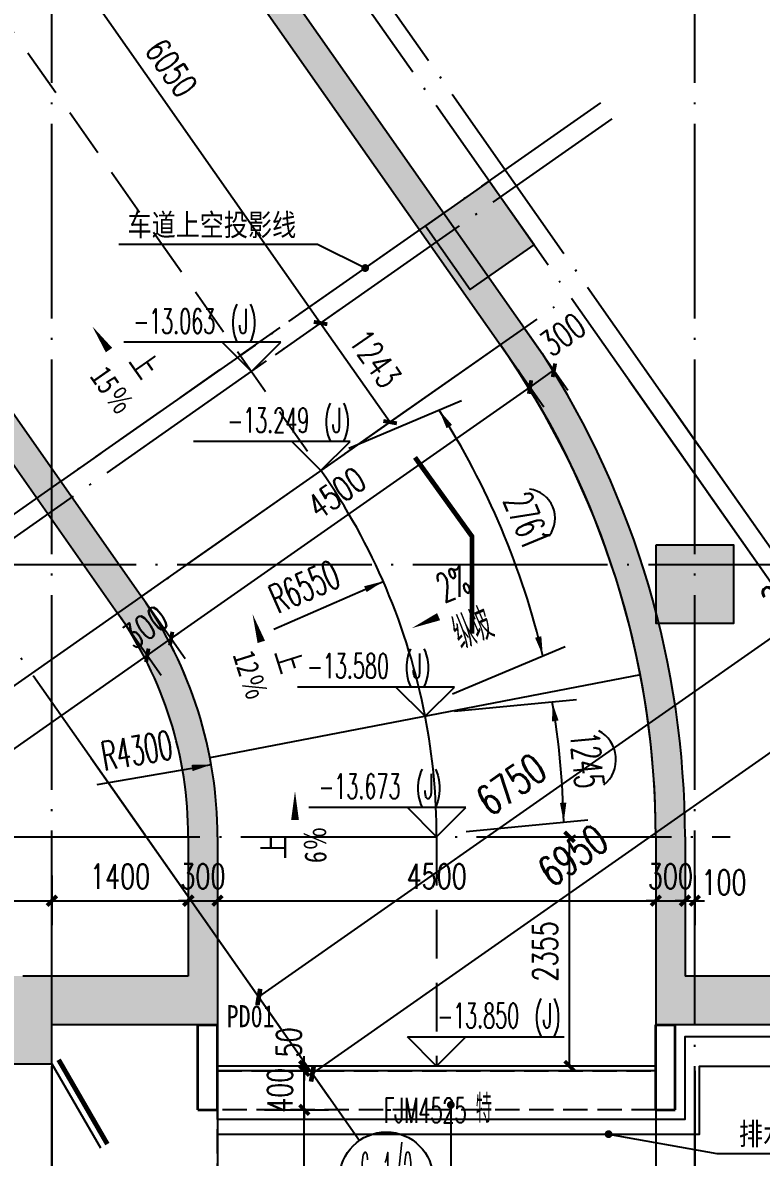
# Model space of a CAD drawing. Header units: millimetres. Extents: x 434053 to 1059003, y -2417481 to 936527.
# Drawn here: x 546060 to 553643, y -2037860 to -2026206 of the extents above; entities that cross this region are included whole.
import ezdxf
from ezdxf.enums import TextEntityAlignment as Align

# ---------------------------------------------------------------- set-up
doc = ezdxf.new("R2010")
doc.units = ezdxf.units.MM
doc.header["$LTSCALE"] = 1000
doc.header["$MEASUREMENT"] = 0
for name, pattern in [('__DASH', [0.35, 0.25, -0.1]), ('ACAD_ISO02W100', [15, 12, -3]), ('DASH', [0.35, 0.25, -0.1]), ('DASHED2', [0.375, 0.25, -0.125]), ('DOTE', [2.42, 2, -0.2, 0.02, -0.2])]:
    doc.linetypes.add(name, pattern=pattern)
doc.layers.get('Defpoints').update_dxf_attribs({"color": 6})
for name, color, linetype in [('A-ANNO-DIMS', 3, 'Continuous'), ('A-ANNO-ELEV', 3, 'Continuous'), ('A-ANNO-LEAD', 3, 'Continuous'), ('A-ANNO-SYMB', 3, 'Continuous'), ('A-AXIS', 16, 'DOTE'), ('A-AXIS-DIMS', 3, 'Continuous'), ('A-AXIS-TEXT', 7, 'Continuous'), ('A-COLS', 6, 'Continuous'), ('A-FLOR-STRS', 2, 'Continuous'), ('A_WALL(防火墙)', 151, 'Continuous'), ('AXIS', 3, 'Continuous'), ('AXIS_TEXT', 7, 'Continuous'), ('DIM_SYMB', 3, 'Continuous'), ('DOTE', 16, 'DOTE'), ('PUB_DIM', 83, 'Continuous'), ('PUB_HATCH', 8, 'Continuous'), ('PUB_TEXT', 7, 'Continuous'), ('WINDOW_TEXT', 7, 'Continuous'), ('人防墙', 6, 'Continuous'), ('人防门', 60, 'Continuous'), ('投影线', 6, 'ACAD_ISO02W100'), ('水沟+分水线', 133, 'Continuous'), ('车道中心线', 6, 'Continuous'), ('防火卷帘', 141, 'Continuous')]:
    doc.layers.add(name, color=color, linetype=linetype)
doc.layers.add('A-ANNO-TEXT', color=7, linetype='Continuous', lineweight=25)
doc.layers.add('A-WALL', color=5, linetype='Continuous', lineweight=35)
doc.styles.add('_TCH_AXIS', font='COMPLEX', dxfattribs={"bigfont": 'GBCBIG'})
doc.styles.add('_TCH_DIM', font='SIMPLEX.shx', dxfattribs={"width": 0.8, "height": 3, "bigfont": 'GBCBIG.shx'})
doc.styles.add('_TCH_DIM_T3', font='SIMPLEX', dxfattribs={"width": 0.705882, "bigfont": 'GBCBIG'})
doc.styles.add('_TCH_WINDOW', font='SIMPLEX.shx', dxfattribs={"width": 0.8, "height": 3.5, "bigfont": 'GBCBIG.shx'})
doc.styles.add('COMPLEX', font='COMPLEX')
doc.styles.add('TITXV', font='', dxfattribs={"width": 0.8})
doc.styles.add('宋体', font='', dxfattribs={"width": 0.8})
doc.styles.get('TITXV').set_extended_font_data('SimSun')
doc.styles.get('宋体').set_extended_font_data('SimSun')
doc.dimstyles.new('_TCH_ARCH&&100', dxfattribs={"dimtxt": 255, "dimasz": 100, "dimexe": 250, "dimexo": 300, "dimgap": 122.5, "dimtad": 1, "dimdec": 0, "dimzin": 0, "dimdsep": 46, "dimtxsty": '_TCH_DIM_T3', "dimblk": 'ARCHTICK', "dimcen": 0.09, "dimclrt": 7, "dimazin": 2, "dimtfac": 1, "dimtdec": 0, "dimtix": 1, "dimtmove": 2, "dimatfit": 3, "dimfxl": 1, "dimtolj": 1, "dimtzin": 0, "dimarcsym": 0})
doc.dimstyles.new('_TCH_ARCH&&120', dxfattribs={"dimtxt": 306, "dimasz": 120, "dimexe": 300, "dimexo": 360, "dimgap": 147, "dimtad": 1, "dimdec": 0, "dimzin": 0, "dimdsep": 46, "dimtxsty": '_TCH_DIM_T3', "dimblk": 'ARCHTICK', "dimcen": 0.09, "dimclrt": 7, "dimazin": 2, "dimtfac": 1, "dimtdec": 0, "dimtix": 1, "dimtmove": 2, "dimatfit": 3, "dimfxl": 1, "dimtolj": 1, "dimtzin": 0, "dimarcsym": 0})

# ---------------------------------------------------------------- blocks, each defined once
blk = doc.blocks.new('adagagfdhdagdgfasdgagasdgdfgdsfh$DorLib2D$00000202')
at = {"color": 0}
for p, q in [((-0.5, 0.25), (0.366, 0.75)), ((-0.54, -0.319), (0.326, -0.819)), ((-0.5, -0.25), (0.366, -0.75))]:
    blk.add_line(p, q, dxfattribs=at)
at = {"color": 0, "const_width": 0.05}
blk.add_lwpolyline([(-0.54, 0.319), (0.326, 0.819)], dxfattribs=at)
blk = doc.blocks.new('adagagfdhfgdfgfdg')
at = {"layer": 'PUB_HATCH'}
for points in [[(17850, 44439), (22086, 38399), (22335, 38567), (18096, 44611)], [(13920, 41683), (17975, 35902), (18220, 36074), (14166, 41855)], [(23500, 33605), (23800, 33605, 0.144034), (22335, 38567), (22086, 38399, -0.143866)], [(18700, 33605), (19000, 33605, 0.154098), (18220, 36074), (17975, 35902, -0.1541)], [(19000, 33605), (18700, 33605), (18700, 32174), (19000, 31674)], [(23800, 33605), (23500, 33605), (23500, 31674), (23800, 32174)], [(17033, 31841), (17000, 32174), (10200, 32174), (10200, 31674), (16800, 31674)], [(19000, 31674), (18700, 32174), (17000, 32174), (17033, 31841), (17300, 31674)], [(37324, 31674), (37368, 32174), (23800, 32174), (23500, 31674)], [(16800, 31674), (16800, 31274), (17300, 31274), (17300, 31674), (17033, 31841)]]:
    blk.add_hatch(color=256, dxfattribs=at).paths.add_polyline_path(points)
at = {"layer": '人防墙'}
for p, q in [((18096, 44611), (22335, 38567)), ((17850, 44439), (22086, 38399)), ((14166, 41855), (18220, 36074)), ((13920, 41683), (17975, 35902)), ((18700, 33605), (18700, 32174)), ((19000, 33605), (19000, 31674)), ((23500, 33605), (23500, 31674)), ((23800, 33605), (23800, 32174)), ((18700, 32174), (17000, 32174)), ((37368, 32174), (23800, 32174)), ((17300, 31274), (17300, 31674)), ((19000, 31674), (17300, 31674)), ((37324, 31674), (23500, 31674)), ((16800, 31274), (17300, 31274))]:
    blk.add_line(p, q, dxfattribs=at)
for centre, radius, start, end in [((14635, 33596), 9165, 0.0576, 32.8423), ((14635, 33596), 8865, 0.0585, 32.8054), ((14700, 33605), 4300, 0.0001, 35.0412), ((14700, 33605), 4000, 359.9999, 35.0412)]:
    blk.add_arc(centre, radius, start, end, dxfattribs=at)
at = {"layer": '人防门'}
blk.add_line((17300, 31274), (17300, 30274), dxfattribs=at)
at = {"layer": '人防门', "xscale": 1000, "yscale": 1000, "zscale": 500, "rotation": 269.9998371498322}
blk.add_blockref('adagagfdhdagdgfasdgagasdgdfgdsfh$DorLib2D$00000202', (17050, 30774), dxfattribs=at)
blk = doc.blocks.new('_AXISO')
blk.add_circle((0, 0), 0.5)
at = {"layer": 'AXIS_TEXT', "style": 'COMPLEX', "width": 1.041667}
blk.add_attdef('A', text='', height=0.56, dxfattribs=at).set_placement((-0.25, -0.28), (0.25, -0.28), align=Align.FIT)
blk = doc.blocks.new('_ArchTick')
at = {"color": 0, "linetype": 'ByBlock', "const_width": 0.4}
blk.add_lwpolyline([(-0.5, -0.5), (0.5, 0.5)], dxfattribs=at)
blk = doc.blocks.new('*D2546')
at = {"layer": 'A-AXIS-DIMS', "color": 0, "lineweight": -2, "transparency": 16777216}
for p, q in [((9738, -1782), (11977, -4975)), ((6115, -8719), (11805, -4729)), ((4048, -5772), (6287, -8965))]:
    blk.add_line(p, q, dxfattribs=at)
at = {"layer": 'Defpoints', "color": 0, "transparency": 16777216}
for p in [(9531, -1487), (11805, -4729), (3841, -5477)]:
    blk.add_point(p, dxfattribs=at)
at = {"layer": 'A-AXIS-DIMS', "color": 0, "lineweight": -2, "transparency": 16777216, "xscale": 120, "yscale": 120, "zscale": 120}
for p, rotation in [((11805, -4729), 35.04124824301846), ((6115, -8719), 215.0412482430185)]:
    blk.add_blockref('_ArchTick', p, dxfattribs=dict(at, rotation=rotation))
at = {"layer": 'A-AXIS-DIMS', "color": 7, "transparency": 16777216, "insert": (8788, -6479), "char_height": 306, "attachment_point": 5, "rotation": 35.0412, "style": '_TCH_DIM_T3'}
blk.add_mtext('\\A1;6950', dxfattribs=at)
blk = doc.blocks.new('*D2547')
at = {"layer": 'A-AXIS-DIMS', "color": 0, "lineweight": -2, "transparency": 16777216}
for p, q in [((9738, -1782), (11426, -4189)), ((9574, -1896), (11262, -4303)), ((11090, -4058), (11254, -3943)), ((11254, -3943), (11352, -3874)), ((11090, -4058), (10992, -4127))]:
    blk.add_line(p, q, dxfattribs=at)
at = {"layer": 'Defpoints', "color": 0, "transparency": 16777216}
for p in [(9531, -1487), (9368, -1602), (11254, -3943)]:
    blk.add_point(p, dxfattribs=at)
at = {"layer": 'A-AXIS-DIMS', "color": 0, "lineweight": -2, "transparency": 16777216, "xscale": 120, "yscale": 120, "zscale": 120}
for p, rotation in [((11254, -3943), 215.0412482430185), ((11090, -4058), 35.04124824301852)]:
    blk.add_blockref('_ArchTick', p, dxfattribs=dict(at, rotation=rotation))
at = {"layer": 'A-AXIS-DIMS', "color": 7, "transparency": 16777216, "insert": (11000, -3755), "char_height": 306, "attachment_point": 5, "rotation": 35.0412, "style": '_TCH_DIM_T3'}
blk.add_mtext('\\A1;200', dxfattribs=at)
blk = doc.blocks.new('*D2548')
at = {"layer": 'A-AXIS-DIMS', "color": 0, "lineweight": -2, "transparency": 16777216}
for p, q in [((9574, -1896), (11262, -4303)), ((5564, -7933), (11090, -4058)), ((4048, -5772), (5736, -8179))]:
    blk.add_line(p, q, dxfattribs=at)
at = {"layer": 'Defpoints', "color": 0, "transparency": 16777216}
for p in [(9368, -1602), (11090, -4058), (3841, -5477)]:
    blk.add_point(p, dxfattribs=at)
at = {"layer": 'A-AXIS-DIMS', "color": 0, "lineweight": -2, "transparency": 16777216, "xscale": 120, "yscale": 120, "zscale": 120}
for p, rotation in [((11090, -4058), 35.04124824301844), ((5564, -7933), 215.0412482430185)]:
    blk.add_blockref('_ArchTick', p, dxfattribs=dict(at, rotation=rotation))
at = {"layer": 'A-AXIS-DIMS', "color": 7, "transparency": 16777216, "insert": (8155, -5750), "char_height": 306, "attachment_point": 5, "rotation": 35.0412, "style": '_TCH_DIM_T3'}
blk.add_mtext('\\A1;6750', dxfattribs=at)
blk = doc.blocks.new('*D1666')
at = {"layer": 'A-ANNO-DIMS', "color": 0, "lineweight": -2, "transparency": 16777216}
for p, q in [((543760, -2034967), (543760, -2035475)), ((546360, -2034966), (546360, -2035475)), ((543760, -2035225), (546360, -2035225))]:
    blk.add_line(p, q, dxfattribs=at)
at = {"layer": 'Defpoints', "color": 0, "transparency": 16777216}
for p in [(543760, -2034667), (546360, -2034666), (546360, -2035225)]:
    blk.add_point(p, dxfattribs=at)
at = {"layer": 'A-ANNO-DIMS', "color": 0, "lineweight": -2, "transparency": 16777216, "xscale": 100, "yscale": 100, "zscale": 100}
for p, rotation in [((543760, -2035225), 180.0067439114907), ((546360, -2035225), 0.006743911490671964)]:
    blk.add_blockref('_ArchTick', p, dxfattribs=dict(at, rotation=rotation))
at = {"layer": 'A-ANNO-DIMS', "color": 7, "transparency": 16777216, "insert": (545060, -2034975), "char_height": 255, "attachment_point": 5, "rotation": 0.0067, "style": '_TCH_DIM_T3'}
blk.add_mtext('\\A1;2600', dxfattribs=at)
blk = doc.blocks.new('*D1667')
at = {"layer": 'A-ANNO-DIMS', "color": 0, "lineweight": -2, "transparency": 16777216}
for p, q in [((546360, -2034966), (546360, -2035475)), ((547760, -2034966), (547760, -2035474)), ((546360, -2035225), (547760, -2035224))]:
    blk.add_line(p, q, dxfattribs=at)
at = {"layer": 'Defpoints', "color": 0, "transparency": 16777216}
for p in [(546360, -2034666), (547760, -2034666), (547760, -2035224)]:
    blk.add_point(p, dxfattribs=at)
at = {"layer": 'A-ANNO-DIMS', "color": 0, "lineweight": -2, "transparency": 16777216, "xscale": 100, "yscale": 100, "zscale": 100}
for p, rotation in [((546360, -2035225), 180.0067439114876), ((547760, -2035224), 0.006743911487580465)]:
    blk.add_blockref('_ArchTick', p, dxfattribs=dict(at, rotation=rotation))
at = {"layer": 'A-ANNO-DIMS', "color": 7, "transparency": 16777216, "insert": (547060, -2034975), "char_height": 255, "attachment_point": 5, "rotation": 0.0067, "style": '_TCH_DIM_T3'}
blk.add_mtext('\\A1;1400', dxfattribs=at)
blk = doc.blocks.new('*D1668')
at = {"layer": 'A-ANNO-DIMS', "color": 0, "lineweight": -2, "transparency": 16777216}
for p, q in [((547760, -2034966), (547760, -2035474)), ((548060, -2034966), (548060, -2035474)), ((547760, -2035224), (547660, -2035224)), ((547760, -2035224), (548060, -2035224)), ((548060, -2035224), (548160, -2035224))]:
    blk.add_line(p, q, dxfattribs=at)
at = {"layer": 'Defpoints', "color": 0, "transparency": 16777216}
for p in [(547760, -2034666), (548060, -2034666), (548060, -2035224)]:
    blk.add_point(p, dxfattribs=at)
at = {"layer": 'A-ANNO-DIMS', "color": 0, "lineweight": -2, "transparency": 16777216, "xscale": 100, "yscale": 100, "zscale": 100}
for p, rotation in [((547760, -2035224), 0.00674391146262998), ((548060, -2035224), 180.0067439114626)]:
    blk.add_blockref('_ArchTick', p, dxfattribs=dict(at, rotation=rotation))
at = {"layer": 'A-ANNO-DIMS', "color": 7, "transparency": 16777216, "insert": (547910, -2034974), "char_height": 255, "attachment_point": 5, "rotation": 0.0067, "style": '_TCH_DIM_T3'}
blk.add_mtext('\\A1;300', dxfattribs=at)
blk = doc.blocks.new('*D1669')
at = {"layer": 'A-ANNO-DIMS', "color": 0, "lineweight": -2, "transparency": 16777216}
for p, q in [((548060, -2034966), (548060, -2035474)), ((552560, -2034966), (552560, -2035474)), ((548060, -2035224), (552560, -2035224))]:
    blk.add_line(p, q, dxfattribs=at)
at = {"layer": 'Defpoints', "color": 0, "transparency": 16777216}
for p in [(548060, -2034666), (552560, -2034666), (552560, -2035224)]:
    blk.add_point(p, dxfattribs=at)
at = {"layer": 'A-ANNO-DIMS', "color": 0, "lineweight": -2, "transparency": 16777216, "xscale": 100, "yscale": 100, "zscale": 100}
for p, rotation in [((548060, -2035224), 180.0067439114906), ((552560, -2035224), 0.006743911490595632)]:
    blk.add_blockref('_ArchTick', p, dxfattribs=dict(at, rotation=rotation))
at = {"layer": 'A-ANNO-DIMS', "color": 7, "transparency": 16777216, "insert": (550310, -2034974), "char_height": 255, "attachment_point": 5, "rotation": 0.0067, "style": '_TCH_DIM_T3'}
blk.add_mtext('\\A1;4500', dxfattribs=at)
blk = doc.blocks.new('*D1670')
at = {"layer": 'A-ANNO-DIMS', "color": 0, "lineweight": -2, "transparency": 16777216}
for p, q in [((552560, -2034966), (552560, -2035474)), ((552860, -2034965), (552860, -2035474)), ((552560, -2035224), (552460, -2035224)), ((552560, -2035224), (552860, -2035224)), ((552860, -2035224), (552960, -2035224))]:
    blk.add_line(p, q, dxfattribs=at)
at = {"layer": 'Defpoints', "color": 0, "transparency": 16777216}
for p in [(552560, -2034666), (552860, -2034665), (552860, -2035224)]:
    blk.add_point(p, dxfattribs=at)
at = {"layer": 'A-ANNO-DIMS', "color": 0, "lineweight": -2, "transparency": 16777216, "xscale": 100, "yscale": 100, "zscale": 100}
for p, rotation in [((552560, -2035224), 0.006743911489968113), ((552860, -2035224), 180.00674391149)]:
    blk.add_blockref('_ArchTick', p, dxfattribs=dict(at, rotation=rotation))
at = {"layer": 'A-ANNO-DIMS', "color": 7, "transparency": 16777216, "insert": (552710, -2034974), "char_height": 255, "attachment_point": 5, "rotation": 0.0067, "style": '_TCH_DIM_T3'}
blk.add_mtext('\\A1;300', dxfattribs=at)
blk = doc.blocks.new('*D1671')
at = {"layer": 'A-ANNO-DIMS', "color": 0, "lineweight": -2, "transparency": 16777216}
for p, q in [((552860, -2034965), (552860, -2035474)), ((552960, -2034965), (552960, -2035474)), ((552860, -2035224), (552760, -2035224)), ((552860, -2035224), (552960, -2035224)), ((552960, -2035224), (553060, -2035224))]:
    blk.add_line(p, q, dxfattribs=at)
at = {"layer": 'Defpoints', "color": 0, "transparency": 16777216}
for p in [(552860, -2034665), (552960, -2034665), (552960, -2035224)]:
    blk.add_point(p, dxfattribs=at)
at = {"layer": 'A-ANNO-DIMS', "color": 0, "lineweight": -2, "transparency": 16777216, "xscale": 100, "yscale": 100, "zscale": 100}
for p, rotation in [((552860, -2035224), 0.006743911478217512), ((552960, -2035224), 180.0067439114781)]:
    blk.add_blockref('_ArchTick', p, dxfattribs=dict(at, rotation=rotation))
at = {"layer": 'A-ANNO-DIMS', "color": 7, "transparency": 16777216, "insert": (553260, -2035036), "char_height": 255, "attachment_point": 5, "rotation": 0.0067, "style": '_TCH_DIM_T3'}
blk.add_mtext('\\A1;100', dxfattribs=at)
blk = doc.blocks.new('*D1672')
at = {"layer": 'A-ANNO-DIMS', "color": 0, "lineweight": -2, "transparency": 16777216}
for p, q in [((547023, -2032254), (547482, -2032909)), ((544064, -2035001), (547339, -2032704)), ((543748, -2034551), (544207, -2035206))]:
    blk.add_line(p, q, dxfattribs=at)
at = {"layer": 'Defpoints', "color": 0, "transparency": 16777216}
for p in [(546851, -2032009), (547339, -2032704), (543576, -2034305)]:
    blk.add_point(p, dxfattribs=at)
at = {"layer": 'A-ANNO-DIMS', "color": 0, "lineweight": -2, "transparency": 16777216, "xscale": 100, "yscale": 100, "zscale": 100}
for p, rotation in [((547339, -2032704), 35.04124729698262), ((544064, -2035001), 215.0412472969826)]:
    blk.add_blockref('_ArchTick', p, dxfattribs=dict(at, rotation=rotation))
at = {"layer": 'A-ANNO-DIMS', "color": 7, "transparency": 16777216, "insert": (545558, -2033648), "char_height": 255, "attachment_point": 5, "rotation": 35.0412, "style": '_TCH_DIM_T3'}
blk.add_mtext('\\A1;4000', dxfattribs=at)
blk = doc.blocks.new('*D1673')
at = {"layer": 'A-ANNO-DIMS', "color": 0, "lineweight": -2, "transparency": 16777216}
for p, q in [((547269, -2032082), (547728, -2032737)), ((547023, -2032254), (547482, -2032909)), ((547584, -2032532), (547666, -2032475)), ((547339, -2032704), (547584, -2032532)), ((547339, -2032704), (547257, -2032762))]:
    blk.add_line(p, q, dxfattribs=at)
at = {"layer": 'Defpoints', "color": 0, "transparency": 16777216}
for p in [(547096, -2031837), (546851, -2032009), (547584, -2032532)]:
    blk.add_point(p, dxfattribs=at)
at = {"layer": 'A-ANNO-DIMS', "color": 0, "lineweight": -2, "transparency": 16777216, "xscale": 100, "yscale": 100, "zscale": 100}
for p, rotation in [((547584, -2032532), 215.0412472969601), ((547339, -2032704), 35.04124729696009)]:
    blk.add_blockref('_ArchTick', p, dxfattribs=dict(at, rotation=rotation))
at = {"layer": 'A-ANNO-DIMS', "color": 7, "transparency": 16777216, "insert": (547318, -2032414), "char_height": 255, "attachment_point": 5, "rotation": 35.0412, "style": '_TCH_DIM_T3'}
blk.add_mtext('\\A1;300', dxfattribs=at)
blk = doc.blocks.new('*D1674')
at = {"layer": 'A-ANNO-DIMS', "color": 0, "lineweight": -2, "transparency": 16777216}
for p, q in [((550953, -2029498), (551412, -2030153)), ((547584, -2032532), (551269, -2029948)), ((547269, -2032082), (547728, -2032737))]:
    blk.add_line(p, q, dxfattribs=at)
at = {"layer": 'Defpoints', "color": 0, "transparency": 16777216}
for p in [(550781, -2029253), (551269, -2029948), (547096, -2031837)]:
    blk.add_point(p, dxfattribs=at)
at = {"layer": 'A-ANNO-DIMS', "color": 0, "lineweight": -2, "transparency": 16777216, "xscale": 100, "yscale": 100, "zscale": 100}
for p, rotation in [((551269, -2029948), 35.04124729698306), ((547584, -2032532), 215.041247296983)]:
    blk.add_blockref('_ArchTick', p, dxfattribs=dict(at, rotation=rotation))
at = {"layer": 'A-ANNO-DIMS', "color": 7, "transparency": 16777216, "insert": (549283, -2031036), "char_height": 255, "attachment_point": 5, "rotation": 35.0412, "style": '_TCH_DIM_T3'}
blk.add_mtext('\\A1;4500', dxfattribs=at)
blk = doc.blocks.new('*D1675')
at = {"layer": 'A-ANNO-DIMS', "color": 0, "lineweight": -2, "transparency": 16777216}
for p, q in [((551199, -2029326), (551658, -2029981)), ((550953, -2029498), (551412, -2030153)), ((551269, -2029948), (551514, -2029776))]:
    blk.add_line(p, q, dxfattribs=at)
at = {"layer": 'Defpoints', "color": 0, "transparency": 16777216}
for p in [(551026, -2029081), (550781, -2029253), (551514, -2029776)]:
    blk.add_point(p, dxfattribs=at)
at = {"layer": 'A-ANNO-DIMS', "color": 0, "lineweight": -2, "transparency": 16777216, "xscale": 100, "yscale": 100, "zscale": 100}
for p, rotation in [((551514, -2029776), 35.04124729699468), ((551269, -2029948), 215.0412472969947)]:
    blk.add_blockref('_ArchTick', p, dxfattribs=dict(at, rotation=rotation))
at = {"layer": 'A-ANNO-DIMS', "color": 7, "transparency": 16777216, "insert": (551604, -2029408), "char_height": 255, "attachment_point": 5, "rotation": 35.0412, "style": '_TCH_DIM_T3'}
blk.add_mtext('\\A1;300', dxfattribs=at)
blk = doc.blocks.new('*D1679')
at = {"layer": 'A-ANNO-DIMS', "color": 0, "lineweight": -2, "transparency": 16777216}
for p, q in [((545180, -2024663), (545849, -2024194)), ((545644, -2024338), (549118, -2029291)), ((548654, -2029617), (549323, -2029148))]:
    blk.add_line(p, q, dxfattribs=at)
at = {"layer": 'Defpoints', "color": 0, "transparency": 16777216}
for p in [(544935, -2024835), (549118, -2029291), (548409, -2029789)]:
    blk.add_point(p, dxfattribs=at)
at = {"layer": 'A-ANNO-DIMS', "color": 0, "lineweight": -2, "transparency": 16777216, "xscale": 100, "yscale": 100, "zscale": 100}
for p, rotation in [((545644, -2024338), 125.0412472969276), ((549118, -2029291), 305.0412472969276)]:
    blk.add_blockref('_ArchTick', p, dxfattribs=dict(at, rotation=rotation))
at = {"layer": 'A-ANNO-DIMS', "color": 7, "transparency": 16777216, "insert": (547586, -2026671), "char_height": 255, "attachment_point": 5, "rotation": 305.0412, "style": '_TCH_DIM_T3'}
blk.add_mtext('\\A1;6050', dxfattribs=at)
blk = doc.blocks.new('*D1680')
at = {"layer": 'A-ANNO-DIMS', "color": 0, "lineweight": -2, "transparency": 16777216}
for p, q in [((548654, -2029617), (549323, -2029148)), ((549118, -2029291), (549832, -2030309)), ((549368, -2030635), (550036, -2030166))]:
    blk.add_line(p, q, dxfattribs=at)
at = {"layer": 'Defpoints', "color": 0, "transparency": 16777216}
for p in [(548409, -2029789), (549832, -2030309), (549122, -2030807)]:
    blk.add_point(p, dxfattribs=at)
at = {"layer": 'A-ANNO-DIMS', "color": 0, "lineweight": -2, "transparency": 16777216, "xscale": 100, "yscale": 100, "zscale": 100}
for p, rotation in [((549118, -2029291), 125.041247296928), ((549832, -2030309), 305.041247296928)]:
    blk.add_blockref('_ArchTick', p, dxfattribs=dict(at, rotation=rotation))
at = {"layer": 'A-ANNO-DIMS', "color": 7, "transparency": 16777216, "insert": (549680, -2029657), "char_height": 255, "attachment_point": 5, "rotation": 305.0412, "style": '_TCH_DIM_T3'}
blk.add_mtext('\\A1;1243', dxfattribs=at)
blk = doc.blocks.new('*D1681')
at = {"layer": 'A-ANNO-DIMS', "color": 0, "lineweight": -2, "transparency": 16777216}
for p, q in [((550963, -2034568), (551924, -2034568)), ((551674, -2036922), (551674, -2034568)), ((550963, -2036922), (551924, -2036922))]:
    blk.add_line(p, q, dxfattribs=at)
at = {"layer": 'Defpoints', "color": 0, "transparency": 16777216}
for p in [(550663, -2034568), (551674, -2034568), (550663, -2036922)]:
    blk.add_point(p, dxfattribs=at)
at = {"layer": 'A-ANNO-DIMS', "color": 0, "lineweight": -2, "transparency": 16777216, "xscale": 100, "yscale": 100, "zscale": 100}
for p, rotation in [((551674, -2034568), 90), ((551674, -2036922), 270)]:
    blk.add_blockref('_ArchTick', p, dxfattribs=dict(at, rotation=rotation))
at = {"layer": 'A-ANNO-DIMS', "color": 7, "transparency": 16777216, "insert": (551424, -2035745), "char_height": 255, "attachment_point": 5, "rotation": 90, "style": '_TCH_DIM_T3'}
blk.add_mtext('\\A1;2355', dxfattribs=at)
blk = doc.blocks.new('*D1684')
at = {"layer": 'Defpoints', "color": 0, "transparency": 16777216}
for p in [(548243, -2037372), (548951, -2037372), (548243, -2040972)]:
    blk.add_point(p, dxfattribs=at)
at = {"layer": 'PUB_DIM', "color": 0, "lineweight": -2, "transparency": 16777216}
for p, q in [((548543, -2037372), (549201, -2037372)), ((548951, -2040972), (548951, -2037372)), ((548543, -2040972), (549201, -2040972))]:
    blk.add_line(p, q, dxfattribs=at)
at = {"layer": 'PUB_DIM', "color": 0, "lineweight": -2, "transparency": 16777216, "xscale": 100, "yscale": 100, "zscale": 100}
for p, rotation in [((548951, -2037372), 90), ((548951, -2040972), 270)]:
    blk.add_blockref('_ArchTick', p, dxfattribs=dict(at, rotation=rotation))
at = {"layer": 'PUB_DIM', "color": 7, "transparency": 16777216, "insert": (548701, -2039172), "char_height": 255, "attachment_point": 5, "rotation": 90, "style": '_TCH_DIM_T3'}
blk.add_mtext('\\A1;3600', dxfattribs=at)
blk = doc.blocks.new('*D1685')
at = {"layer": 'Defpoints', "color": 0, "transparency": 16777216}
for p in [(548243, -2036972), (548951, -2036972), (548243, -2037372)]:
    blk.add_point(p, dxfattribs=at)
at = {"layer": 'PUB_DIM', "color": 0, "lineweight": -2, "transparency": 16777216}
for p, q in [((548951, -2036972), (548951, -2036872)), ((548543, -2036972), (549201, -2036972)), ((548951, -2037372), (548951, -2036972)), ((548543, -2037372), (549201, -2037372)), ((548951, -2037372), (548951, -2037472))]:
    blk.add_line(p, q, dxfattribs=at)
at = {"layer": 'PUB_DIM', "color": 0, "lineweight": -2, "transparency": 16777216, "xscale": 100, "yscale": 100, "zscale": 100}
for p, rotation in [((548951, -2036972), 270), ((548951, -2037372), 90)]:
    blk.add_blockref('_ArchTick', p, dxfattribs=dict(at, rotation=rotation))
at = {"layer": 'PUB_DIM', "color": 7, "transparency": 16777216, "insert": (548701, -2037172), "char_height": 255, "attachment_point": 5, "rotation": 90, "style": '_TCH_DIM_T3'}
blk.add_mtext('\\A1;400', dxfattribs=at)
blk = doc.blocks.new('*D1686')
at = {"layer": 'Defpoints', "color": 0, "transparency": 16777216}
for p in [(548243, -2036922), (548951, -2036922), (548243, -2036972)]:
    blk.add_point(p, dxfattribs=at)
at = {"layer": 'PUB_DIM', "color": 0, "lineweight": -2, "transparency": 16777216}
for p, q in [((548951, -2036922), (548951, -2036822)), ((548543, -2036922), (549201, -2036922)), ((548951, -2036972), (548951, -2036922)), ((548543, -2036972), (549201, -2036972)), ((548951, -2036972), (548951, -2037072))]:
    blk.add_line(p, q, dxfattribs=at)
at = {"layer": 'PUB_DIM', "color": 0, "lineweight": -2, "transparency": 16777216, "xscale": 100, "yscale": 100, "zscale": 100}
for p, rotation in [((548951, -2036922), 270), ((548951, -2036972), 90)]:
    blk.add_blockref('_ArchTick', p, dxfattribs=dict(at, rotation=rotation))
at = {"layer": 'PUB_DIM', "color": 7, "transparency": 16777216, "insert": (548793, -2036680), "char_height": 255, "attachment_point": 5, "rotation": 90, "style": '_TCH_DIM_T3'}
blk.add_mtext('\\A1;50', dxfattribs=at)
blk = doc.blocks.new('*D1687')
at = {"layer": 'Defpoints', "color": 0, "transparency": 16777216}
for p in [(546360, -2036672), (548060, -2036672), (548060, -2038533)]:
    blk.add_point(p, dxfattribs=at)
at = {"layer": 'PUB_DIM', "color": 0, "lineweight": -2, "transparency": 16777216}
for p, q in [((546360, -2036972), (546360, -2038783)), ((548060, -2036972), (548060, -2038783)), ((546360, -2038533), (548060, -2038533))]:
    blk.add_line(p, q, dxfattribs=at)
at = {"layer": 'PUB_DIM', "color": 0, "lineweight": -2, "transparency": 16777216, "xscale": 100, "yscale": 100, "zscale": 100, "rotation": 180}
blk.add_blockref('_ArchTick', (546360, -2038533), dxfattribs=at)
at = {"layer": 'PUB_DIM', "color": 0, "lineweight": -2, "transparency": 16777216, "xscale": 100, "yscale": 100, "zscale": 100}
blk.add_blockref('_ArchTick', (548060, -2038533), dxfattribs=at)
at = {"layer": 'PUB_DIM', "color": 7, "transparency": 16777216, "insert": (547210, -2038283), "char_height": 255, "attachment_point": 5, "style": '_TCH_DIM_T3'}
blk.add_mtext('\\A1;1700', dxfattribs=at)
blk = doc.blocks.new('*D1688')
at = {"layer": 'Defpoints', "color": 0, "transparency": 16777216}
for p in [(548060, -2036672), (552560, -2036672), (552560, -2038533)]:
    blk.add_point(p, dxfattribs=at)
at = {"layer": 'PUB_DIM', "color": 0, "lineweight": -2, "transparency": 16777216}
for p, q in [((548060, -2036972), (548060, -2038783)), ((552560, -2036972), (552560, -2038783)), ((548060, -2038533), (552560, -2038533))]:
    blk.add_line(p, q, dxfattribs=at)
at = {"layer": 'PUB_DIM', "color": 0, "lineweight": -2, "transparency": 16777216, "xscale": 100, "yscale": 100, "zscale": 100, "rotation": 180}
blk.add_blockref('_ArchTick', (548060, -2038533), dxfattribs=at)
at = {"layer": 'PUB_DIM', "color": 0, "lineweight": -2, "transparency": 16777216, "xscale": 100, "yscale": 100, "zscale": 100}
blk.add_blockref('_ArchTick', (552560, -2038533), dxfattribs=at)
at = {"layer": 'PUB_DIM', "color": 7, "transparency": 16777216, "insert": (550310, -2038283), "char_height": 255, "attachment_point": 5, "style": '_TCH_DIM_T3'}
blk.add_mtext('\\A1;4500', dxfattribs=at)
blk = doc.blocks.new('*D1689')
at = {"layer": 'Defpoints', "color": 0, "transparency": 16777216}
for p in [(552560, -2036672), (552960, -2036672), (552960, -2038533)]:
    blk.add_point(p, dxfattribs=at)
at = {"layer": 'PUB_DIM', "color": 0, "lineweight": -2, "transparency": 16777216}
for p, q in [((552560, -2036972), (552560, -2038783)), ((552960, -2036972), (552960, -2038783)), ((552560, -2038533), (552460, -2038533)), ((552560, -2038533), (552960, -2038533)), ((552960, -2038533), (553060, -2038533))]:
    blk.add_line(p, q, dxfattribs=at)
at = {"layer": 'PUB_DIM', "color": 0, "lineweight": -2, "transparency": 16777216, "xscale": 100, "yscale": 100, "zscale": 100}
blk.add_blockref('_ArchTick', (552560, -2038533), dxfattribs=at)
at = {"layer": 'PUB_DIM', "color": 0, "lineweight": -2, "transparency": 16777216, "xscale": 100, "yscale": 100, "zscale": 100, "rotation": 180}
blk.add_blockref('_ArchTick', (552960, -2038533), dxfattribs=at)
at = {"layer": 'PUB_DIM', "color": 7, "transparency": 16777216, "insert": (552760, -2038283), "char_height": 255, "attachment_point": 5, "style": '_TCH_DIM_T3'}
blk.add_mtext('\\A1;400', dxfattribs=at)
blk = doc.blocks.new('$DorLib2D$00000037')
at = {"linetype": 'DASH'}
blk.add_line((0.5, 0), (-0.5, 0), dxfattribs=at)
blk = doc.blocks.new('_FZH')
blk.add_lwpolyline([(-0.5, -0.5), (0.5, -0.5), (0.5, 0.5), (-0.5, 0.5)], close=True)
at = {"layer": 'PUB_HATCH'}
blk.add_solid([(-0.5, -0.5), (0.5, -0.5), (-0.5, 0.5), (0.5, 0.5)], dxfattribs=at)
blk = doc.blocks.new('ASDFASDFASFSDF')
at = {"layer": 'A-AXIS'}
for p, q in [((601.3, 11247.1), (11654, -4513.6)), ((437.5, 11132.3), (11490.2, -4628.4)), ((-5089, 7256.7), (5963.7, -8504)), ((-71.5, -5163.8), (9076.6, 1251.6)), ((43.3, -5327.6), (9191.4, 1087.9))]:
    blk.add_line(p, q, dxfattribs=at)
at = {"layer": 'A-AXIS-DIMS'}
for p, q in [((9531.3, -1486.8), (12287.3, -5416.7)), ((9367.6, -1601.6), (12123.5, -5531.5)), ((3841.1, -5477.2), (6597.1, -9407.2))]:
    blk.add_line(p, q, dxfattribs=at)
ref = blk.add_blockref('_AXISO', (6872.7, -9800.2), dxfattribs=dict(at, xscale=960, yscale=960, zscale=960))
ref.add_attrib('A', '6-1/2', dxfattribs={"layer": 'A-AXIS-TEXT', "height": 543.06, "style": '_TCH_AXIS', "width": 0.216495}).set_placement((6601.1, -10071.7), (7144.2, -10071.7), align=Align.FIT)
for p1, p2, distance, picture, middle in [((3841.1, -5477.2), (9531.3, -1486.8), -3960, '*D2546', (8787.6, -6478.6)), ((9367.6, -1601.6), (9531.3, -1486.8), -3000, '*D2547', (10999.7, -3754.8)), ((3841.1, -5477.2), (9367.6, -1601.6), -3000, '*D2548', (8154.6, -5750))]:
    dim = blk.add_aligned_dim(p1=p1, p2=p2, distance=distance, dimstyle='_TCH_ARCH&&120', dxfattribs=at)
    dim.commit()
    dim.dimension.update_dxf_attribs({"geometry": picture, "text_midpoint": middle})
blk = doc.blocks.new('sdfgsdfghfh')
at = {"layer": 'A-AXIS'}
for p, q in [((12457766.8, 1059497.8), (12457766.8, 1082089.8)), ((12464366.8, 1059497.8), (12464366.8, 1082089.8)), ((12449371.2, 1071489.8), (12486866.8, 1071489.8))]:
    blk.add_line(p, q, dxfattribs=at)
blk.add_blockref('ASDFASDFASFSDF', (12454326.8, 1074982.1))

msp = doc.modelspace()

# ---------------------------------------------------------------- linework, layer by layer
at = {"layer": 'A-ANNO-DIMS'}
for p, q in [((549407.4, -2030575.5), (550564.8, -2030087)), ((550473.5, -2033101.1), (551630.9, -2032612.5)), ((550494.8, -2033276.4), (551745.4, -2033156.9)), ((550613, -2034513.9), (551863.6, -2034394.4))]:
    msp.add_line(p, q, dxfattribs=at)
for points in [[(550440.1, -2030354.1, 66, 0, 0), (550334.5, -2030184.2, 0, 0, 0)], [(549578.1, -2032024.3, 66, 0, 0), (549761.3, -2031944.2, 0, 0, 0)], [(551400.5, -2032709.7, 0, 66, 0), (551352.5, -2032515.6, 66, 0, 0)], [(551528.2, -2033378.1, 66, 0, 0), (551496.5, -2033180.6, 0, 0, 0)], [(547798.3, -2033861.3, 66, 0, 0), (547995.3, -2033826.9, 0, 0, 0)], [(551614.8, -2034418.2, 0, 66, 0), (551608.5, -2034218.3, 66, 0, 0)]]:
    msp.add_lwpolyline(points, format="xyseb", dxfattribs=at)
for points in [[(548638, -2032435.2), (549578.1, -2032024.3), (549761.3, -2031944.2)], [(546823.5, -2034031.8), (547798.3, -2033861.3), (547995.3, -2033826.9)]]:
    msp.add_lwpolyline(points, dxfattribs=at)
for start, end in [(13.20768, 32.56186), (1.08661, 9.83038)]:
    msp.add_arc((543462.2, -2034572.8), 8154, start, end, dxfattribs=at)
at = {"layer": 'A-ANNO-DIMS', "color": 7}
for centre, radius, start, end in [((551224, -2031296.5), 301.6, 323.3357, 82.43385), ((551812.8, -2033774.8), 337.9, 309.49955, 61.41744)]:
    msp.add_arc(centre, radius, start, end, dxfattribs=at)
at = {"layer": 'A-ANNO-ELEV'}
for p, q in [((548708.5, -2029488.9), (547098, -2029488.9)), ((548408.5, -2029788.9), (548108.5, -2029488.9)), ((548408.5, -2029788.9), (548708.5, -2029488.9)), ((549422.4, -2030506.8), (547811.9, -2030506.8)), ((549122.4, -2030806.8), (548822.4, -2030506.8)), ((549122.4, -2030806.8), (549422.4, -2030506.8)), ((550492, -2033030), (548881.4, -2033030)), ((550192, -2033330), (549892, -2033030)), ((550192, -2033330), (550492, -2033030)), ((550609.7, -2034267.6), (548999.1, -2034267.6)), ((550309.7, -2034567.6), (550009.7, -2034267.6)), ((550309.7, -2034567.6), (550609.7, -2034267.6)), ((550309.8, -2036922.3), (550009.8, -2036622.3)), ((550009.8, -2036622.3), (551620.3, -2036622.3)), ((550309.8, -2036922.3), (550609.8, -2036622.3))]:
    msp.add_line(p, q, dxfattribs=at)
at = {"layer": 'A-ANNO-LEAD'}
for p, q in [((552074.7, -2037622.3), (553188.1, -2037821.5)), ((553188.1, -2037821.5), (554509.7, -2037821.5))]:
    msp.add_line(p, q, dxfattribs=at)
at = {"layer": 'A-ANNO-LEAD', "const_width": 40}
msp.add_lwpolyline([(552055, -2037618.8, 1), (552094.4, -2037625.8, 1)], format="xyb", close=True, dxfattribs=at)
at = {"layer": 'A-ANNO-SYMB', "const_width": 50}
msp.add_lwpolyline([(550087.6, -2030670.9), (550672.3, -2031482.2), (550672.3, -2032482.2)], dxfattribs=at)
at = {"layer": 'A-FLOR-STRS'}
for p, q in [((547280.2, -2032098.7), (550964.6, -2029515)), ((552401.2, -2032905), (547982.2, -2033755.2)), ((552559.9, -2036922.3), (548059.6, -2036922.3))]:
    msp.add_line(p, q, dxfattribs=at)
at = {"layer": 'A-WALL'}
for p, q in [((547859.6, -2037372.3), (547859.6, -2036498.5)), ((547859.6, -2036498.5), (548059.6, -2036498.5)), ((548059.6, -2037372.3), (548059.6, -2036498.5)), ((552559.9, -2037372.3), (552559.9, -2036498.5)), ((552559.9, -2036498.5), (552759.9, -2036498.5)), ((552759.9, -2037372.3), (552759.9, -2036498.5)), ((547859.6, -2037372.3), (548059.6, -2037372.3)), ((552559.9, -2037372.3), (552759.9, -2037372.3))]:
    msp.add_line(p, q, dxfattribs=at)
at = {"layer": 'AXIS'}
for p, q in [((549087.8, -2028485.3), (547046.7, -2028485.3)), ((549576.2, -2028725.7), (549087.8, -2028485.3)), ((550456, -2037322.3), (550456, -2039641.9))]:
    msp.add_line(p, q, dxfattribs=at)
at = {"layer": 'AXIS', "const_width": 40}
for points in [[(549594.2, -2028734.5, 1), (549558.3, -2028716.8, 1)], [(550456, -2037302.3, 1), (550456, -2037342.3, 1)]]:
    msp.add_lwpolyline(points, format="xyb", close=True, dxfattribs=at)
at = {"layer": 'AXIS'}
for points in [[(547492.8, -2030348.7, 0, 0, 0), (546773.5, -2029323.1, 0, 80, 0), (546945.8, -2029568.8, 0, 0, 0)], [(548756.9, -2033350.6, 0, 0, 0), (548419.4, -2032279.5, 0, 80, 0), (548509.5, -2032565.6, 0, 0, 0)], [(548855.6, -2035265.5, 0, 0, 0), (548855.6, -2034097, 0, 80, 0), (548855.6, -2034397, 0, 0, 0)]]:
    msp.add_lwpolyline(points, format="xyseb", dxfattribs=at)
at = {"layer": 'DIM_SYMB'}
msp.add_lwpolyline([(551090.1, -2031981.8, 0, 0, 0), (550054.1, -2032425.1, 0, 80, 0), (550329.9, -2032307.1, 0, 0, 0)], format="xyseb", dxfattribs=at)
at = {"layer": 'DOTE', "color": 1}
for p, q in [((543759.7, -2034567.6), (551679, -2029013.9)), ((543459.7, -2034567.6), (553323.1, -2034567.6))]:
    msp.add_line(p, q, dxfattribs=at)
at = {"layer": '投影线', "color": 31, "linetype": 'DASHED2', "ltscale": 2}
msp.add_line((546451.5, -2030917), (550135.8, -2028333.2), dxfattribs=at)
at = {"layer": '水沟+分水线'}
msp.add_lwpolyline([(563759.6, -2036622.3), (552859.6, -2036622.3), (552859.6, -2037472.3), (548059.6, -2037472.3), (548059.6, -2037622.3), (553009.6, -2037622.3), (553009.6, -2036922.3), (563759.6, -2036922.3)], dxfattribs=at)
at = {"layer": '车道中心线', "linetype": 'DASHED2', "ltscale": 2}
for p, q in [((536207.5, -2012390.7), (549122.4, -2030806.8)), ((550309.7, -2034567.6), (550310, -2036922.3))]:
    msp.add_line(p, q, dxfattribs=at)
at = {"layer": '车道中心线', "linetype": 'Continuous', "ltscale": 2}
for centre, radius, start, end in [((543759.7, -2034567.6), 8800, 0, 35.04125), ((543759.7, -2034567.6), 6550, 10.89062, 35.04125), ((543759.7, -2034567.6), 4300, 0, 35.04125), ((543759.9, -2034567.6), 6550, 0, 10.89109)]:
    msp.add_arc(centre, radius, start, end, dxfattribs=at)
at = {"layer": '防火卷帘', "color": 6, "linetype": '__DASH'}
msp.add_lwpolyline([(552559.9, -2036972.3), (552559.9, -2038172.3), (548059.9, -2038172.3), (548059.9, -2036972.3)], close=True, dxfattribs=at)
at = {"layer": '防火卷帘', "linetype": 'DASH'}
msp.add_lwpolyline([(552559.9, -2037372.3), (548059.6, -2037372.3)], dxfattribs=at)

# ---------------------------------------------------------------- block references
msp.add_blockref('adagagfdhfgdfgfdg', (529059.9, -2068172.4))
at = {"layer": 'A-COLS'}
for p, xscale, yscale, zscale, rotation in [((550752.5, -2028389.4), 799.9999999987996, 799.9999999987996, 799.9999999987996, 215.0413537888287), ((552959.9, -2031972.3), 800, 800, 800, 270)]:
    msp.add_blockref('_FZH', p, dxfattribs=dict(at, xscale=xscale, yscale=yscale, zscale=zscale, rotation=rotation))
at = {"layer": 'A_WALL(防火墙)'}
msp.add_blockref('sdfgsdfghfh', (-11911406.9, -3103262.1), dxfattribs=at)
at = {"layer": '防火卷帘', "xscale": 4500, "yscale": 4500, "zscale": 100, "rotation": 4.104685317740072e-12}
msp.add_blockref('$DorLib2D$00000037', (550309.9, -2036972.3), dxfattribs=at)

# ---------------------------------------------------------------- texts
at = {"layer": 'A-ANNO-DIMS', "color": 7, "style": '_TCH_DIM', "width": 0.564706}
for s, rotation, p in [('2761', 292.88477, (550989.6, -2031113.2)), ('R6550', 23.6107, (548679.1, -2032279.5)), ('R4300', 9.91663, (546900.3, -2033890.2)), ('1245', 275.45849, (551678.3, -2033506.4))]:
    msp.add_text(s, height=297.5, rotation=rotation, dxfattribs=at).set_placement(p)
at = {"layer": 'A-ANNO-TEXT'}
for s, height, style, width, p in [('(J)', 255, '_TCH_DIM', 0.564706, (548191.6, -2029398.9)), ('-13.063', 255, '_TCH_DIM', 0.564706, (547197.6, -2029398.9)), ('-13.249', 255, '_TCH_DIM', 0.564706, (548162.9, -2030416.8)), ('(J)', 255, '_TCH_DIM', 0.564706, (549150, -2030416.8)), ('-13.580', 255, '_TCH_DIM', 0.564706, (548981, -2032940)), ('(J)', 255, '_TCH_DIM', 0.564706, (549975, -2032940)), ('(J)', 255, '_TCH_DIM', 0.564706, (550092.7, -2034177.6)), ('-13.673', 255, '_TCH_DIM', 0.564706, (549098.7, -2034177.6)), ('(J)', 255, '_TCH_DIM', 0.564706, (551312, -2036532.3)), ('PD01', 226.58, 'TITXV', 0.8, (548153.1, -2036523.6)), ('-13.850', 255, '_TCH_DIM', 0.564706, (550318, -2036532.3))]:
    msp.add_text(s, height=height, dxfattribs=dict(at, style=style, width=width)).set_placement(p)
at = {"layer": 'PUB_TEXT', "style": '宋体', "width": 0.8}
for s, p in [('车道上空投影线', (547136.7, -2028395.3)), ('排水浅沟', (553413.1, -2037731.5))]:
    msp.add_text(s, height=226.58, dxfattribs=at).set_placement(p)
at = {"layer": 'PUB_TEXT'}
for s, height, rotation, style, width, p in [('上', 226.6, 305.04125, '宋体', 0.8, (547147.4, -2029681.9)), ('15', 226.58, 305.04125, '宋体', 0.8, (546741.2, -2029839.4)), ('％', 226.6, 305.04125, '宋体', 0.8, (546890, -2030051.6)), ('2%', 297.5, 23.16831, '_TCH_DIM', 0.564706, (550391.1, -2032166.7)), ('纵坡', 337.59, 23.16831, '_TCH_DIM', 0.8, (550566.7, -2032660.2)), ('12', 226.58, 287.48818, '宋体', 0.8, (548213.4, -2032700.1)), ('上', 226.6, 287.48818, '宋体', 0.8, (548648.2, -2032672.5)), ('％', 226.6, 287.48818, '宋体', 0.8, (548291.3, -2032947.4)), ('％', 226.6, 90, '宋体', 0.8, (549178.5, -2034709.1)), ('上', 226.6, 90, '宋体', 0.8, (548755.5, -2034799.2)), ('6', 226.6, 90, '宋体', 0.8, (549178.5, -2034838.7))]:
    msp.add_text(s, height=height, rotation=rotation, dxfattribs=dict(at, style=style, width=width)).set_placement(p)
at = {"layer": 'WINDOW_TEXT', "style": '_TCH_WINDOW'}
for s, height, width, p in [('FJM4525', 255, 0.564706, (549765.3, -2037504.7)), ('特', 289.4, 0.8, (550711.6, -2037504.7))]:
    msp.add_text(s, height=height, dxfattribs=dict(at, width=width)).set_placement(p)

# ---------------------------------------------------------------- dimensions: what is measured, and where the dimension line sits
at = {"layer": 'A-ANNO-DIMS'}
for p1, p2, distance, picture, middle in [((544934.8, -2024835.5), (548408.5, -2029788.9), 866.5, '*D1679', (547585.7, -2026671.1)), ((547096.4, -2031836.5), (550780.7, -2029252.8), -849.7, '*D1674', (549282.9, -2031035.6)), ((548408.5, -2029788.9), (549122.4, -2030806.8), 866.5, '*D1680', (549679.5, -2029656.8)), ((546850.7, -2032008.8), (547096.4, -2031836.5), -849.7, '*D1673', (547317.9, -2032413.6)), ((543575.8, -2034305.4), (546850.7, -2032008.8), -849.7, '*D1672', (545557.6, -2033648.1)), ((550663.1, -2036922.3), (550663.1, -2034567.6), -1010.8, '*D1681', (551423.9, -2035745)), ((543759.6, -2034666.6), (546359.9, -2034666.2), -558.4, '*D1666', (545059.8, -2034974.8)), ((546359.9, -2034666.2), (547759.5, -2034666.1), -558.4, '*D1667', (547059.8, -2034974.6)), ((547759.5, -2034666.1), (548059.5, -2034666), -558.4, '*D1668', (547909.6, -2034974.5)), ((548059.5, -2034666), (552559.5, -2034665.5), -558.4, '*D1669', (550309.6, -2034974.2)), ((552559.5, -2034665.5), (552859.5, -2034665.5), -558.4, '*D1670', (552709.6, -2034973.9))]:
    dim = msp.add_aligned_dim(p1=p1, p2=p2, distance=distance, dimstyle='_TCH_ARCH&&100', dxfattribs=at)
    dim.commit()
    dim.dimension.update_dxf_attribs({"geometry": picture, "text_midpoint": middle})
for base, p1, p2, angle, picture, middle in [((551514.2, -2029776.2), (550780.7, -2029252.8), (551026.3, -2029080.5), 35.04125, '*D1675', (551604.1, -2029407.8)), ((552959.9, -2035223.9), (552859.5, -2034665.5), (552959.9, -2034665.5), 0.00674, '*D1671', (553259.9, -2035035.5))]:
    dim = msp.add_linear_dim(base=base, p1=p1, p2=p2, angle=angle, dimstyle='_TCH_ARCH&&100', dxfattribs=at)
    dim.commit()
    dim.dimension.update_dxf_attribs({"geometry": picture, "text_midpoint": middle, "dimtype": 129})
at = {"layer": 'PUB_DIM'}
dim = msp.add_linear_dim(base=(548951.5, -2036922.3), p1=(548243.1, -2036972.3), p2=(548243.1, -2036922.3), angle=90, dimstyle='_TCH_ARCH&&100', dxfattribs=at)
dim.commit()
dim.dimension.update_dxf_attribs({"geometry": '*D1686', "text_midpoint": (548793.1, -2036679.9), "dimtype": 129})
for p1, p2, distance, picture, middle in [((546359.9, -2036672.3), (548059.9, -2036672.3), -1861, '*D1687', (547209.9, -2038283.3)), ((548059.9, -2036672.3), (552559.9, -2036672.3), -1861, '*D1688', (550309.9, -2038283.3)), ((552559.9, -2036672.3), (552959.9, -2036672.3), -1861, '*D1689', (552759.9, -2038283.3)), ((548243.1, -2037372.3), (548243.1, -2036972.3), -708.3, '*D1685', (548701.5, -2037172.3)), ((548243.1, -2040972.3), (548243.1, -2037372.3), -708.3, '*D1684', (548701.5, -2039172.3))]:
    dim = msp.add_aligned_dim(p1=p1, p2=p2, distance=distance, dimstyle='_TCH_ARCH&&100', dxfattribs=at)
    dim.commit()
    dim.dimension.update_dxf_attribs({"geometry": picture, "text_midpoint": middle})

doc.saveas('drawing.dxf')
